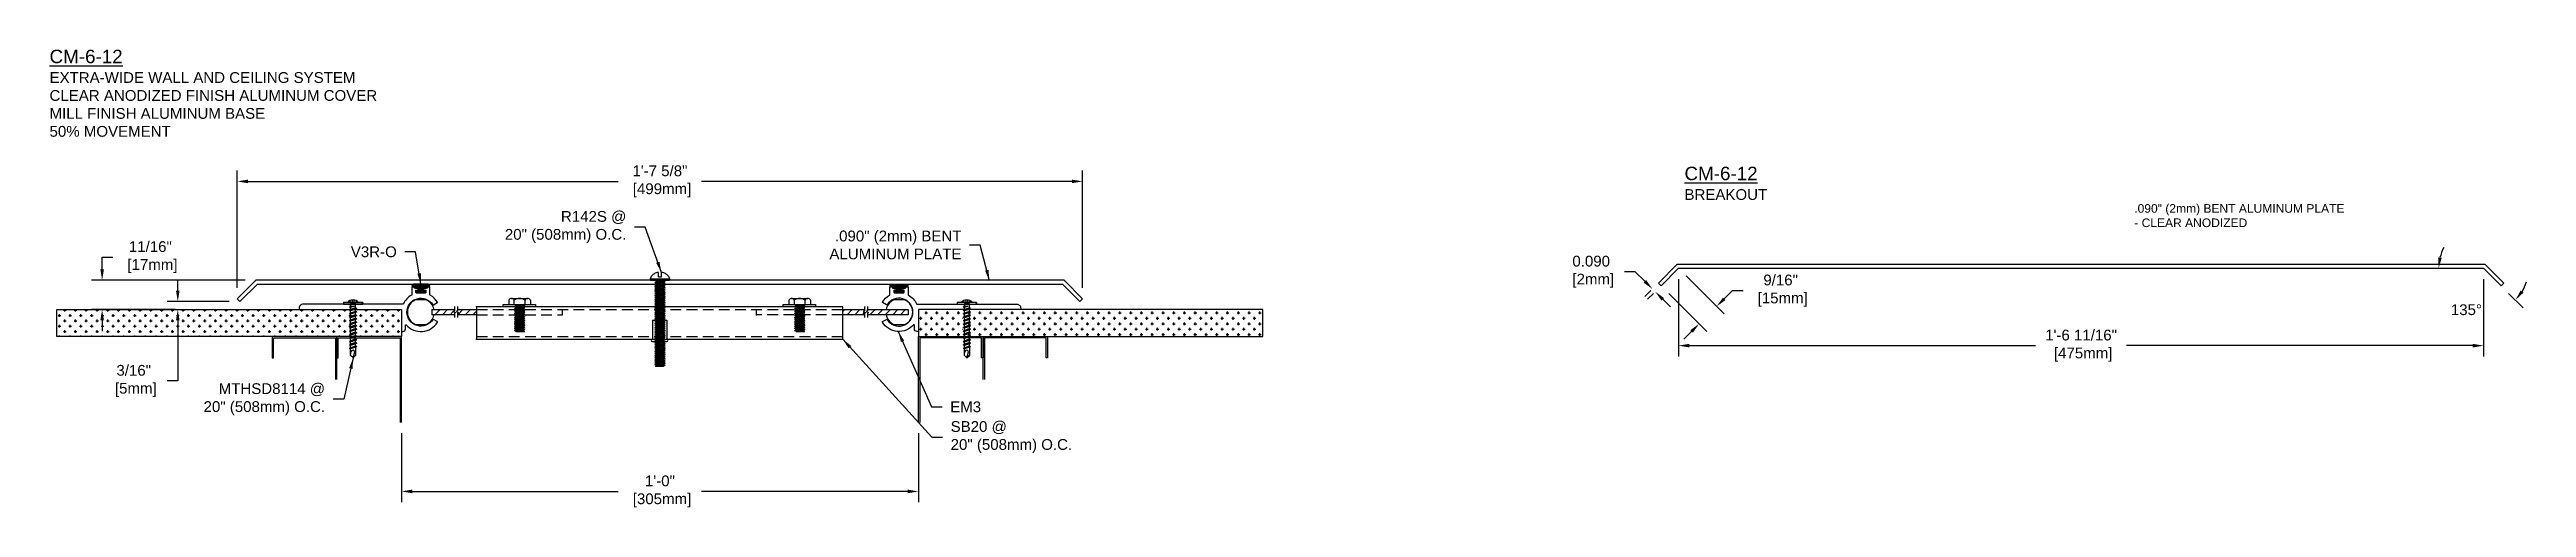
# Model space of a CAD drawing. Header units: inches. Extents: x -13.2 to 44.3, y -27.4 to -16.8.
import ezdxf

# ---------------------------------------------------------------- set-up
doc = ezdxf.new("R2010")
doc.units = ezdxf.units.IN
doc.header["$MEASUREMENT"] = 0
doc.linetypes.add('HIDDEN', pattern=[0.375, 0.25, -0.125])
doc.linetypes.add('HIDDEN2', pattern=[0.1875, 0.125, -0.0625])
for name, color, linetype in [('Anchors', 4, 'Continuous'), ('Conditions', 1, 'Continuous'), ('Dimensions', 3, 'Continuous'), ('Fillers', 2, 'Continuous'), ('Metals', 7, 'Continuous'), ('TEXT', 2, 'Continuous')]:
    doc.layers.add(name, color=color, linetype=linetype)
doc.styles.add('ARIAL', font='arial.ttf')
doc.dimstyles.new('Arial', dxfattribs={"dimtxt": 0.25, "dimasz": 0.25, "dimexe": 0.25, "dimexo": 0.25, "dimgap": 0.25, "dimtad": 0, "dimtih": 1, "dimtoh": 1, "dimdec": 4, "dimzin": 3, "dimdsep": 46, "dimlunit": 4, "dimtxsty": 'ARIAL', "dimcen": 0.25, "dimadec": 0, "dimazin": 0, "dimtfac": 1, "dimtdec": 4, "dimtofl": 0, "dimtmove": 0, "dimatfit": 3, "dimfxl": 0, "dimfrac": 2, "dimtolj": 1, "dimtzin": 0, "dimarcsym": 0})

# ---------------------------------------------------------------- blocks, each defined once
blk = doc.blocks.new('V3RforCM')
h = blk.add_hatch(color=256)
h.paths.add_polyline_path([(0.141, -0.163), (0.205, -0.163, 0.8111), (0.189, -0.1), (-0.156, -0.1, 0.8111), (-0.172, -0.163), (-0.109, -0.163), (-0.109, -0.194), (-0.03, -0.194), (-0.03, -0.241), (-0.036, -0.267), (-0.091, -0.267), (-0.091, -0.302), (0.124, -0.302), (0.124, -0.267), (0.069, -0.267), (0.063, -0.241), (0.063, -0.194), (0.141, -0.194)])
edge = h.paths.add_edge_path(flags=16)
edge.add_spline(control_points=[(-0.139, -0.141), (-0.14, -0.141), (-0.185, -0.12), (-0.087, -0.129), (0.017, -0.14)], knot_values=[0.028497, 0.028497, 0.028497, 0.028497, 0.032831, 0.201023, 0.201023, 0.201023, 0.201023], degree=3, periodic=0)
edge.add_spline(control_points=[(0.017, -0.14), (0.12, -0.129), (0.218, -0.12), (0.173, -0.141), (0.172, -0.141)], knot_values=[0.028497, 0.028497, 0.028497, 0.028497, 0.196688, 0.201023, 0.201023, 0.201023, 0.201023], degree=3, periodic=0)
edge.add_line((0.172, -0.141), (-0.139, -0.141))
blk.add_lwpolyline([(0.141, -0.194), (0.141, -0.163), (0.205, -0.163, 0.8111), (0.189, -0.1), (-0.156, -0.1, 0.8111), (-0.172, -0.163), (-0.109, -0.163), (-0.109, -0.194), (-0.03, -0.194), (-0.03, -0.241), (-0.036, -0.267), (-0.091, -0.267), (-0.091, -0.302), (0.124, -0.302), (0.124, -0.267), (0.069, -0.267), (0.063, -0.241), (0.063, -0.194)], format="xyb", close=True)
blk.add_lwpolyline([(0.172, -0.141), (-0.139, -0.141)])
for points in [[(-0.139, -0.141), (-0.14, -0.141), (-0.185, -0.12), (-0.087, -0.129), (0.017, -0.14)], [(0.172, -0.141), (0.173, -0.141), (0.218, -0.12), (0.12, -0.129), (0.017, -0.14)]]:
    blk.add_open_spline(points, degree=3, knots=[0.028497, 0.028497, 0.028497, 0.028497, 0.0328313, 0.2010226, 0.2010226, 0.2010226, 0.2010226])
blk = doc.blocks.new('em3')
blk.add_lwpolyline([(-22.235, -3.441), (-22.235, -3.399, 0.414214), (-22.245, -3.389), (-22.28, -3.389, -0.414214), (-22.29, -3.379), (-22.29, -3.352, -0.414214), (-22.28, -3.342), (-22.207, -3.342, 0.414214), (-22.197, -3.332), (-22.197, -3.321, -0.414214), (-22.187, -3.311), (-22.151, -3.311, -0.414214), (-22.141, -3.321), (-22.141, -3.498, 0.273807), (-22.136, -3.507, -0.158832), (-21.945, -3.71, 0.29076), (-21.936, -3.716), (-19.621, -3.716, -0.414214), (-19.527, -3.81), (-19.527, -3.831, -0.414214), (-19.537, -3.841), (-21.892, -3.841, 0.414214), (-21.902, -3.851), (-21.902, -4.341, -0.414214), (-21.912, -4.351), (-21.933, -4.351, -0.414214), (-21.996, -4.289), (-21.996, -4.204, 0.692603), (-22.013, -4.198, -0.506912), (-22.737, -4.135, -0.420887), (-22.733, -4.121), (-22.642, -4.069, -0.405496), (-22.629, -4.072, 3.520953), (-22.629, -3.731, -0.405496), (-22.642, -3.734), (-22.733, -3.681, -0.420887), (-22.737, -3.668, -0.131423), (-22.569, -3.507, 0.273807), (-22.563, -3.498), (-22.563, -3.321, -0.414214), (-22.553, -3.311), (-22.517, -3.311, -0.414214), (-22.507, -3.321), (-22.507, -3.332, 0.414214), (-22.497, -3.342), (-22.425, -3.342, -0.414214), (-22.415, -3.352), (-22.415, -3.379, -0.414214), (-22.425, -3.389), (-22.46, -3.389, 0.414214), (-22.47, -3.399), (-22.47, -3.441, 0.414214), (-22.46, -3.451), (-22.245, -3.451, 0.414214)], format="xyb", close=True)
blk = doc.blocks.new('H1458S')
for p, q in [((-0.25, 0.104), (-0.25, 0)), ((-0.25, 0), (0.25, 0)), ((-0.188, 0.144), (0.187, 0.144)), ((-0.125, 0), (-0.125, 0.104)), ((-0.119, 0), (-0.085, -0.02)), ((-0.085, -0.02), (0.048, 0)), ((0.125, 0), (0.125, 0.104)), ((0.25, 0.104), (0.25, 0)), ((-0.119, -0.05), (0.119, -0.025)), ((-0.119, -0.05), (-0.085, -0.03)), ((-0.119, -0.05), (-0.085, -0.07)), ((-0.119, -0.1), (0.119, -0.075)), ((-0.119, -0.1), (-0.085, -0.08)), ((-0.119, -0.1), (-0.085, -0.12)), ((-0.119, -0.15), (0.119, -0.125)), ((-0.119, -0.15), (-0.085, -0.13)), ((-0.119, -0.15), (-0.085, -0.17)), ((-0.119, -0.2), (0.119, -0.175)), ((-0.119, -0.2), (-0.085, -0.18)), ((-0.119, -0.2), (-0.085, -0.22)), ((-0.119, -0.25), (0.119, -0.225)), ((-0.119, -0.25), (-0.085, -0.23)), ((-0.119, -0.25), (-0.085, -0.27)), ((-0.119, -0.3), (0.119, -0.275)), ((-0.119, -0.3), (-0.085, -0.28)), ((-0.119, -0.3), (-0.085, -0.32)), ((-0.119, -0.35), (0.119, -0.325)), ((-0.119, -0.35), (-0.085, -0.33)), ((-0.119, -0.35), (-0.085, -0.37)), ((-0.119, -0.4), (0.119, -0.375)), ((-0.119, -0.4), (-0.085, -0.38)), ((-0.119, -0.4), (-0.085, -0.42)), ((-0.119, -0.45), (0.119, -0.425)), ((-0.119, -0.45), (-0.085, -0.43)), ((-0.119, -0.45), (-0.085, -0.47)), ((-0.119, -0.5), (0.119, -0.475)), ((-0.119, -0.5), (-0.085, -0.48)), ((-0.119, -0.5), (-0.085, -0.52)), ((-0.119, -0.55), (0.119, -0.525)), ((-0.119, -0.55), (-0.085, -0.53)), ((-0.119, -0.55), (-0.085, -0.57)), ((-0.119, -0.6), (0.119, -0.575)), ((-0.085, -0.03), (0.085, -0.005)), ((-0.085, -0.02), (-0.085, -0.03)), ((-0.085, -0.07), (0.085, -0.045)), ((-0.085, -0.08), (0.085, -0.055)), ((-0.085, -0.07), (-0.085, -0.08)), ((-0.085, -0.12), (0.085, -0.095)), ((-0.085, -0.13), (0.085, -0.105)), ((-0.085, -0.12), (-0.085, -0.13)), ((-0.085, -0.17), (0.085, -0.145)), ((-0.085, -0.18), (0.085, -0.155)), ((-0.085, -0.17), (-0.085, -0.18)), ((-0.085, -0.22), (0.085, -0.195)), ((-0.085, -0.23), (0.085, -0.205)), ((-0.085, -0.22), (-0.085, -0.23)), ((-0.085, -0.27), (0.085, -0.245)), ((-0.085, -0.28), (0.085, -0.255)), ((-0.085, -0.27), (-0.085, -0.28)), ((-0.085, -0.32), (0.085, -0.295)), ((-0.085, -0.33), (0.085, -0.305)), ((-0.085, -0.32), (-0.085, -0.33)), ((-0.085, -0.37), (0.085, -0.345)), ((-0.085, -0.38), (0.085, -0.355)), ((-0.085, -0.37), (-0.085, -0.38)), ((-0.085, -0.42), (0.085, -0.395)), ((-0.085, -0.43), (0.085, -0.405)), ((-0.085, -0.42), (-0.085, -0.43)), ((-0.085, -0.47), (0.085, -0.445)), ((-0.085, -0.48), (0.085, -0.455)), ((-0.085, -0.47), (-0.085, -0.48)), ((-0.085, -0.52), (0.085, -0.495)), ((-0.085, -0.53), (0.085, -0.505)), ((-0.085, -0.52), (-0.085, -0.53)), ((-0.085, -0.57), (0.085, -0.545)), ((-0.085, -0.58), (0.085, -0.555)), ((-0.085, -0.57), (-0.085, -0.58)), ((0.094, 0), (0.085, -0.005)), ((0.119, -0.025), (0.085, -0.005)), ((0.119, -0.025), (0.085, -0.045)), ((0.085, -0.045), (0.085, -0.055)), ((0.119, -0.075), (0.085, -0.055)), ((0.119, -0.075), (0.085, -0.095)), ((0.085, -0.095), (0.085, -0.105)), ((0.119, -0.125), (0.085, -0.105)), ((0.119, -0.125), (0.085, -0.145)), ((0.085, -0.145), (0.085, -0.155)), ((0.119, -0.175), (0.085, -0.155)), ((0.119, -0.175), (0.085, -0.195)), ((0.085, -0.195), (0.085, -0.205)), ((0.119, -0.225), (0.085, -0.205)), ((0.119, -0.225), (0.085, -0.245)), ((0.085, -0.245), (0.085, -0.255)), ((0.119, -0.275), (0.085, -0.255)), ((0.119, -0.275), (0.085, -0.295)), ((0.085, -0.295), (0.085, -0.305)), ((0.119, -0.325), (0.085, -0.305)), ((0.119, -0.325), (0.085, -0.345)), ((0.085, -0.345), (0.085, -0.355)), ((0.119, -0.375), (0.085, -0.355)), ((0.119, -0.375), (0.085, -0.395)), ((0.085, -0.395), (0.085, -0.405)), ((0.119, -0.425), (0.085, -0.405)), ((0.119, -0.425), (0.085, -0.445)), ((0.085, -0.445), (0.085, -0.455)), ((0.119, -0.475), (0.085, -0.455)), ((0.119, -0.475), (0.085, -0.495)), ((0.085, -0.495), (0.085, -0.505)), ((0.119, -0.525), (0.085, -0.505)), ((0.119, -0.525), (0.085, -0.545)), ((0.085, -0.545), (0.085, -0.555)), ((0.119, -0.575), (0.085, -0.555)), ((0.119, -0.575), (0.085, -0.595)), ((-0.119, -0.6), (-0.085, -0.58)), ((-0.119, -0.6), (-0.085, -0.62)), ((-0.085, -0.62), (0.085, -0.595)), ((-0.085, -0.62), (-0.085, -0.625)), ((-0.085, -0.625), (0.119, -0.625)), ((-0.048, -0.625), (0.085, -0.605)), ((0.085, -0.595), (0.085, -0.605)), ((0.119, -0.625), (0.085, -0.605))]:
    blk.add_line(p, q)
for centre, radius, start, end in [((-0.188, 0.075), 0.0688, 24.76151, 155.23849), ((0, -0.071), 0.215, 54.51066, 125.48934), ((0.187, 0.075), 0.0688, 24.76151, 155.23849)]:
    blk.add_arc(centre, radius, start, end)
blk = doc.blocks.new('RIVNUT')
for p, q in [((-0.143, 0.381), (-0.143, -0.063)), ((-0.143, 0.381), (0.189, 0.381)), ((0.189, 0.381), (0.189, -0.063)), ((-0.144, -0.119), (0.191, -0.119)), ((-0.143, -0.063), (0.189, -0.063))]:
    blk.add_line(p, q)
for centre, start, end in [((-0.143, -0.091), 90, 267.037), ((0.189, -0.091), 272.963, 90)]:
    blk.add_arc(centre, 0.028, start, end)
blk = doc.blocks.new('SB20')
h = blk.add_hatch()
h.set_pattern_fill('ANSI31', color=256, style=0)
h.set_pattern_definition([(45, (-1.25, 0), (-0.0883883, 0.0883883), [])])
h.paths.add_polyline_path([(7.172, 7.679), (6.727, 7.679), (6.727, 7.651), (6.698, 7.631), (6.755, 7.61), (6.727, 7.591), (6.727, 7.559), (7.172, 7.559)])
h.paths.add_polyline_path([(6.628, 7.631), (6.657, 7.651), (6.657, 7.679), (6.141, 7.679), (6.141, 7.559), (6.657, 7.559), (6.657, 7.591), (6.685, 7.61)])
h = blk.add_hatch()
h.set_pattern_fill('ANSI31', color=256, style=0)
h.set_pattern_definition([(45, (1.25, 0), (-0.08838835, 0.08838835), [])])
h.paths.add_polyline_path([(16.245, 7.679), (16.245, 7.651), (16.216, 7.631), (16.274, 7.61), (16.245, 7.591), (16.245, 7.559), (17.189, 7.559), (17.189, 7.679)])
h.paths.add_polyline_path([(16.175, 7.559), (16.175, 7.591), (16.204, 7.61), (16.146, 7.631), (16.175, 7.651), (16.175, 7.679), (15.671, 7.679), (15.671, 7.559)])
at = {"linetype": 'HIDDEN'}
for p, q in [((7.172, 7.679), (15.671, 7.679)), ((7.172, 7.559), (9.163, 7.559)), ((9.163, 7.559), (9.163, 7.679)), ((13.667, 7.559), (13.667, 7.679)), ((15.671, 7.559), (13.667, 7.559)), ((7.172, 7.053), (15.671, 7.053))]:
    blk.add_line(p, q, dxfattribs=at)
blk.add_line((7.172, 6.992), (15.671, 6.992))
for points in [[(6.182, 7.545), (6.141, 7.559), (6.141, 7.679), (6.182, 7.694, 0.233897), (6.004, 7.906), (5.754, 7.906, 0.654654), (5.754, 7.333), (6.004, 7.333, 0.233897)], [(17.189, 7.559), (16.678, 7.559, 0.246328), (16.859, 7.333), (17.109, 7.333, 0.654654), (17.109, 7.906), (16.859, 7.906, 0.246328), (16.678, 7.679), (17.189, 7.679)]]:
    blk.add_lwpolyline(points, format="xyb", close=True)
for points in [[(6.657, 7.559), (6.141, 7.559), (6.141, 7.679), (6.657, 7.679)], [(6.657, 7.751), (6.657, 7.651), (6.628, 7.631), (6.685, 7.61), (6.657, 7.591), (6.657, 7.491)], [(6.727, 7.751), (6.727, 7.651), (6.698, 7.631), (6.755, 7.61), (6.727, 7.591), (6.727, 7.491)], [(6.727, 7.679), (7.172, 7.679), (7.172, 7.559), (6.727, 7.559)], [(16.175, 7.559), (15.671, 7.559), (15.671, 7.679), (16.175, 7.679)], [(16.175, 7.751), (16.175, 7.651), (16.146, 7.631), (16.204, 7.61), (16.175, 7.591), (16.175, 7.491)], [(16.245, 7.751), (16.245, 7.651), (16.216, 7.631), (16.274, 7.61), (16.245, 7.591), (16.245, 7.491)], [(16.245, 7.679), (17.189, 7.679)], [(17.189, 7.559), (16.245, 7.559)]]:
    blk.add_lwpolyline(points)
for points in [[(15.671, 7.742), (7.172, 7.742), (7.172, 6.992), (15.671, 6.992)], [(7.787, 7.742), (7.787, 7.794), (8.537, 7.794), (8.537, 7.742)], [(14.289, 7.742), (14.289, 7.794), (15.039, 7.794), (15.039, 7.742)]]:
    blk.add_lwpolyline(points, close=True)
at = {"linetype": 'ByBlock'}
for p in [(7.172, 7.742), (7.172, 6.991)]:
    blk.add_point(p, dxfattribs=at)
at = {"linetype": 'HIDDEN'}
blk.add_point((13.667, 7.559), dxfattribs=at)
for name, p in [('H1458S', (8.172, 7.794)), ('H1458S', (14.674, 7.794)), ('RIVNUT', (11.398, 7.055))]:
    blk.add_blockref(name, p)
blk = doc.blocks.new('R142S')
for p, q in [((-0.226, 0.031), (0.226, 0.031)), ((-0.226, 0.031), (-0.22, 0)), ((-0.22, 0), (0.22, 0)), ((-0.085, 0), (-0.085, -0.03)), ((-0.034, 0.082), (-0.034, 0.182)), ((-0.034, 0.082), (0.034, 0.082)), ((0.034, 0.082), (0.034, 0.182)), ((0.085, 0), (0.085, -0.005)), ((0.226, 0.031), (0.22, 0)), ((-0.119, -0.05), (0.119, -0.025)), ((-0.119, -0.05), (-0.085, -0.03)), ((-0.119, -0.05), (-0.085, -0.07)), ((-0.119, -0.1), (0.119, -0.075)), ((-0.119, -0.1), (-0.085, -0.08)), ((-0.119, -0.1), (-0.085, -0.12)), ((-0.119, -0.15), (0.119, -0.125)), ((-0.119, -0.15), (-0.085, -0.13)), ((-0.119, -0.15), (-0.085, -0.17)), ((-0.119, -0.2), (0.119, -0.175)), ((-0.119, -0.2), (-0.085, -0.18)), ((-0.119, -0.2), (-0.085, -0.22)), ((-0.119, -0.25), (0.119, -0.225)), ((-0.119, -0.25), (-0.085, -0.23)), ((-0.119, -0.25), (-0.085, -0.27)), ((-0.119, -0.3), (0.119, -0.275)), ((-0.119, -0.3), (-0.085, -0.28)), ((-0.119, -0.3), (-0.085, -0.32)), ((-0.119, -0.35), (0.119, -0.325)), ((-0.119, -0.35), (-0.085, -0.33)), ((-0.119, -0.35), (-0.085, -0.37)), ((-0.119, -0.4), (0.119, -0.375)), ((-0.119, -0.4), (-0.085, -0.38)), ((-0.119, -0.4), (-0.085, -0.42)), ((-0.119, -0.45), (0.119, -0.425)), ((-0.119, -0.45), (-0.085, -0.43)), ((-0.119, -0.45), (-0.085, -0.47)), ((-0.119, -0.5), (0.119, -0.475)), ((-0.119, -0.5), (-0.085, -0.48)), ((-0.119, -0.5), (-0.085, -0.52)), ((-0.119, -0.55), (0.119, -0.525)), ((-0.119, -0.55), (-0.085, -0.53)), ((-0.119, -0.55), (-0.085, -0.57)), ((-0.119, -0.6), (0.119, -0.575)), ((-0.085, -0.03), (0.085, -0.005)), ((-0.085, -0.07), (0.085, -0.045)), ((-0.085, -0.08), (0.085, -0.055)), ((-0.085, -0.07), (-0.085, -0.08)), ((-0.085, -0.12), (0.085, -0.095)), ((-0.085, -0.13), (0.085, -0.105)), ((-0.085, -0.12), (-0.085, -0.13)), ((-0.085, -0.17), (0.085, -0.145)), ((-0.085, -0.18), (0.085, -0.155)), ((-0.085, -0.17), (-0.085, -0.18)), ((-0.085, -0.22), (0.085, -0.195)), ((-0.085, -0.23), (0.085, -0.205)), ((-0.085, -0.22), (-0.085, -0.23)), ((-0.085, -0.27), (0.085, -0.245)), ((-0.085, -0.28), (0.085, -0.255)), ((-0.085, -0.27), (-0.085, -0.28)), ((-0.085, -0.32), (0.085, -0.295)), ((-0.085, -0.33), (0.085, -0.305)), ((-0.085, -0.32), (-0.085, -0.33)), ((-0.085, -0.37), (0.085, -0.345)), ((-0.085, -0.38), (0.085, -0.355)), ((-0.085, -0.37), (-0.085, -0.38)), ((-0.085, -0.42), (0.085, -0.395)), ((-0.085, -0.43), (0.085, -0.405)), ((-0.085, -0.42), (-0.085, -0.43)), ((-0.085, -0.47), (0.085, -0.445)), ((-0.085, -0.48), (0.085, -0.455)), ((-0.085, -0.47), (-0.085, -0.48)), ((-0.085, -0.52), (0.085, -0.495)), ((-0.085, -0.53), (0.085, -0.505)), ((-0.085, -0.52), (-0.085, -0.53)), ((-0.085, -0.57), (0.085, -0.545)), ((-0.085, -0.58), (0.085, -0.555)), ((-0.085, -0.57), (-0.085, -0.58)), ((0.119, -0.025), (0.085, -0.005)), ((0.119, -0.025), (0.085, -0.045)), ((0.085, -0.045), (0.085, -0.055)), ((0.119, -0.075), (0.085, -0.055)), ((0.119, -0.075), (0.085, -0.095)), ((0.085, -0.095), (0.085, -0.105)), ((0.119, -0.125), (0.085, -0.105)), ((0.119, -0.125), (0.085, -0.145)), ((0.085, -0.145), (0.085, -0.155)), ((0.119, -0.175), (0.085, -0.155)), ((0.119, -0.175), (0.085, -0.195)), ((0.085, -0.195), (0.085, -0.205)), ((0.119, -0.225), (0.085, -0.205)), ((0.119, -0.225), (0.085, -0.245)), ((0.085, -0.245), (0.085, -0.255)), ((0.119, -0.275), (0.085, -0.255)), ((0.119, -0.275), (0.085, -0.295)), ((0.085, -0.295), (0.085, -0.305)), ((0.119, -0.325), (0.085, -0.305)), ((0.119, -0.325), (0.085, -0.345)), ((0.085, -0.345), (0.085, -0.355)), ((0.119, -0.375), (0.085, -0.355)), ((0.119, -0.375), (0.085, -0.395)), ((0.085, -0.395), (0.085, -0.405)), ((0.119, -0.425), (0.085, -0.405)), ((0.119, -0.425), (0.085, -0.445)), ((0.085, -0.445), (0.085, -0.455)), ((0.119, -0.475), (0.085, -0.455)), ((0.119, -0.475), (0.085, -0.495)), ((0.085, -0.495), (0.085, -0.505)), ((0.119, -0.525), (0.085, -0.505)), ((0.119, -0.525), (0.085, -0.545)), ((0.085, -0.545), (0.085, -0.555)), ((0.119, -0.575), (0.085, -0.555)), ((0.119, -0.575), (0.085, -0.595)), ((-0.119, -0.6), (-0.085, -0.58)), ((-0.119, -0.6), (-0.085, -0.62)), ((-0.119, -0.65), (0.119, -0.625)), ((-0.119, -0.65), (-0.085, -0.63)), ((-0.119, -0.65), (-0.085, -0.67)), ((-0.119, -0.7), (0.119, -0.675)), ((-0.119, -0.7), (-0.085, -0.68)), ((-0.119, -0.7), (-0.085, -0.72)), ((-0.119, -0.75), (0.119, -0.725)), ((-0.119, -0.75), (-0.085, -0.73)), ((-0.119, -0.75), (-0.085, -0.77)), ((-0.119, -0.8), (0.119, -0.775)), ((-0.119, -0.8), (-0.085, -0.78)), ((-0.119, -0.8), (-0.085, -0.82)), ((-0.119, -0.85), (0.119, -0.825)), ((-0.119, -0.85), (-0.085, -0.83)), ((-0.119, -0.85), (-0.085, -0.87)), ((-0.119, -0.9), (0.119, -0.875)), ((-0.119, -0.9), (-0.085, -0.88)), ((-0.119, -0.9), (-0.085, -0.92)), ((-0.119, -0.95), (0.119, -0.925)), ((-0.119, -0.95), (-0.085, -0.93)), ((-0.119, -0.95), (-0.085, -0.97)), ((-0.119, -1), (0.119, -0.975)), ((-0.119, -1), (-0.085, -0.98)), ((-0.119, -1), (-0.085, -1.02)), ((-0.119, -1.05), (0.119, -1.025)), ((-0.119, -1.05), (-0.085, -1.03)), ((-0.119, -1.05), (-0.085, -1.07)), ((-0.119, -1.1), (0.119, -1.075)), ((-0.119, -1.1), (-0.085, -1.08)), ((-0.119, -1.1), (-0.085, -1.12)), ((-0.119, -1.15), (0.119, -1.125)), ((-0.119, -1.15), (-0.085, -1.13)), ((-0.119, -1.15), (-0.085, -1.17)), ((-0.085, -0.62), (0.085, -0.595)), ((-0.085, -0.63), (0.085, -0.605)), ((-0.085, -0.62), (-0.085, -0.63)), ((-0.085, -0.67), (0.085, -0.645)), ((-0.085, -0.68), (0.085, -0.655)), ((-0.085, -0.67), (-0.085, -0.68)), ((-0.085, -0.72), (0.085, -0.695)), ((-0.085, -0.73), (0.085, -0.705)), ((-0.085, -0.72), (-0.085, -0.73)), ((-0.085, -0.77), (0.085, -0.745)), ((-0.085, -0.78), (0.085, -0.755)), ((-0.085, -0.77), (-0.085, -0.78)), ((-0.085, -0.82), (0.085, -0.795)), ((-0.085, -0.83), (0.085, -0.805)), ((-0.085, -0.82), (-0.085, -0.83)), ((-0.085, -0.87), (0.085, -0.845)), ((-0.085, -0.88), (0.085, -0.855)), ((-0.085, -0.87), (-0.085, -0.88)), ((-0.085, -0.92), (0.085, -0.895)), ((-0.085, -0.93), (0.085, -0.905)), ((-0.085, -0.92), (-0.085, -0.93)), ((-0.085, -0.97), (0.085, -0.945)), ((-0.085, -0.98), (0.085, -0.955)), ((-0.085, -0.97), (-0.085, -0.98)), ((-0.085, -1.02), (0.085, -0.995)), ((-0.085, -1.03), (0.085, -1.005)), ((-0.085, -1.02), (-0.085, -1.03)), ((-0.085, -1.07), (0.085, -1.045)), ((-0.085, -1.08), (0.085, -1.055)), ((-0.085, -1.07), (-0.085, -1.08)), ((-0.085, -1.12), (0.085, -1.095)), ((-0.085, -1.13), (0.085, -1.105)), ((-0.085, -1.12), (-0.085, -1.13)), ((-0.085, -1.17), (0.085, -1.145)), ((0.085, -0.595), (0.085, -0.605)), ((0.119, -0.625), (0.085, -0.605)), ((0.119, -0.625), (0.085, -0.645)), ((0.085, -0.645), (0.085, -0.655)), ((0.119, -0.675), (0.085, -0.655)), ((0.119, -0.675), (0.085, -0.695)), ((0.085, -0.695), (0.085, -0.705)), ((0.119, -0.725), (0.085, -0.705)), ((0.119, -0.725), (0.085, -0.745)), ((0.085, -0.745), (0.085, -0.755)), ((0.119, -0.775), (0.085, -0.755)), ((0.119, -0.775), (0.085, -0.795)), ((0.085, -0.795), (0.085, -0.805)), ((0.119, -0.825), (0.085, -0.805)), ((0.119, -0.825), (0.085, -0.845)), ((0.085, -0.845), (0.085, -0.855)), ((0.119, -0.875), (0.085, -0.855)), ((0.119, -0.875), (0.085, -0.895)), ((0.085, -0.895), (0.085, -0.905)), ((0.119, -0.925), (0.085, -0.905)), ((0.119, -0.925), (0.085, -0.945)), ((0.085, -0.945), (0.085, -0.955)), ((0.119, -0.975), (0.085, -0.955)), ((0.119, -0.975), (0.085, -0.995)), ((0.085, -0.995), (0.085, -1.005)), ((0.119, -1.025), (0.085, -1.005)), ((0.119, -1.025), (0.085, -1.045)), ((0.085, -1.045), (0.085, -1.055)), ((0.119, -1.075), (0.085, -1.055)), ((0.119, -1.075), (0.085, -1.095)), ((0.085, -1.095), (0.085, -1.105)), ((0.119, -1.125), (0.085, -1.105)), ((0.119, -1.125), (0.085, -1.145)), ((0.085, -1.145), (0.085, -1.155)), ((-0.119, -1.2), (0.119, -1.175)), ((-0.119, -1.2), (-0.085, -1.18)), ((-0.119, -1.2), (-0.085, -1.22)), ((-0.119, -1.25), (0.119, -1.225)), ((-0.119, -1.25), (-0.085, -1.23)), ((-0.119, -1.25), (-0.085, -1.27)), ((-0.119, -1.3), (0.119, -1.275)), ((-0.119, -1.3), (-0.085, -1.28)), ((-0.119, -1.3), (-0.085, -1.32)), ((-0.119, -1.35), (0.119, -1.325)), ((-0.119, -1.35), (-0.085, -1.33)), ((-0.119, -1.35), (-0.085, -1.37)), ((-0.119, -1.4), (0.119, -1.375)), ((-0.119, -1.4), (-0.085, -1.38)), ((-0.119, -1.4), (-0.085, -1.42)), ((-0.119, -1.45), (0.119, -1.425)), ((-0.119, -1.45), (-0.085, -1.43)), ((-0.119, -1.45), (-0.085, -1.47)), ((-0.119, -1.5), (0.119, -1.475)), ((-0.119, -1.5), (-0.085, -1.48)), ((-0.119, -1.5), (-0.085, -1.52)), ((-0.119, -1.55), (0.119, -1.525)), ((-0.119, -1.55), (-0.085, -1.53)), ((-0.119, -1.55), (-0.085, -1.57)), ((-0.119, -1.6), (0.119, -1.575)), ((-0.119, -1.6), (-0.085, -1.58)), ((-0.119, -1.6), (-0.085, -1.62)), ((-0.119, -1.65), (0.119, -1.625)), ((-0.119, -1.65), (-0.085, -1.63)), ((-0.119, -1.65), (-0.085, -1.67)), ((-0.119, -1.7), (0.119, -1.675)), ((-0.119, -1.7), (-0.085, -1.68)), ((-0.119, -1.7), (-0.085, -1.72)), ((-0.119, -1.75), (0.119, -1.725)), ((-0.085, -1.18), (0.085, -1.155)), ((-0.085, -1.17), (-0.085, -1.18)), ((-0.085, -1.22), (0.085, -1.195)), ((-0.085, -1.23), (0.085, -1.205)), ((-0.085, -1.22), (-0.085, -1.23)), ((-0.085, -1.27), (0.085, -1.245)), ((-0.085, -1.28), (0.085, -1.255)), ((-0.085, -1.27), (-0.085, -1.28)), ((-0.085, -1.32), (0.085, -1.295)), ((-0.085, -1.33), (0.085, -1.305)), ((-0.085, -1.32), (-0.085, -1.33)), ((-0.085, -1.37), (0.085, -1.345)), ((-0.085, -1.38), (0.085, -1.355)), ((-0.085, -1.37), (-0.085, -1.38)), ((-0.085, -1.42), (0.085, -1.395)), ((-0.085, -1.43), (0.085, -1.405)), ((-0.085, -1.42), (-0.085, -1.43)), ((-0.085, -1.47), (0.085, -1.445)), ((-0.085, -1.48), (0.085, -1.455)), ((-0.085, -1.47), (-0.085, -1.48)), ((-0.085, -1.52), (0.085, -1.495)), ((-0.085, -1.53), (0.085, -1.505)), ((-0.085, -1.52), (-0.085, -1.53)), ((-0.085, -1.57), (0.085, -1.545)), ((-0.085, -1.58), (0.085, -1.555)), ((-0.085, -1.57), (-0.085, -1.58)), ((-0.085, -1.62), (0.085, -1.595)), ((-0.085, -1.63), (0.085, -1.605)), ((-0.085, -1.62), (-0.085, -1.63)), ((-0.085, -1.67), (0.085, -1.645)), ((-0.085, -1.68), (0.085, -1.655)), ((-0.085, -1.67), (-0.085, -1.68)), ((-0.085, -1.72), (0.085, -1.695)), ((-0.085, -1.73), (0.085, -1.705)), ((-0.085, -1.72), (-0.085, -1.73)), ((0.119, -1.175), (0.085, -1.155)), ((0.119, -1.175), (0.085, -1.195)), ((0.085, -1.195), (0.085, -1.205)), ((0.119, -1.225), (0.085, -1.205)), ((0.119, -1.225), (0.085, -1.245)), ((0.085, -1.245), (0.085, -1.255)), ((0.119, -1.275), (0.085, -1.255)), ((0.119, -1.275), (0.085, -1.295)), ((0.085, -1.295), (0.085, -1.305)), ((0.119, -1.325), (0.085, -1.305)), ((0.119, -1.325), (0.085, -1.345)), ((0.085, -1.345), (0.085, -1.355)), ((0.119, -1.375), (0.085, -1.355)), ((0.119, -1.375), (0.085, -1.395)), ((0.085, -1.395), (0.085, -1.405)), ((0.119, -1.425), (0.085, -1.405)), ((0.119, -1.425), (0.085, -1.445)), ((0.085, -1.445), (0.085, -1.455)), ((0.119, -1.475), (0.085, -1.455)), ((0.119, -1.475), (0.085, -1.495)), ((0.085, -1.495), (0.085, -1.505)), ((0.119, -1.525), (0.085, -1.505)), ((0.119, -1.525), (0.085, -1.545)), ((0.085, -1.545), (0.085, -1.555)), ((0.119, -1.575), (0.085, -1.555)), ((0.119, -1.575), (0.085, -1.595)), ((0.085, -1.595), (0.085, -1.605)), ((0.119, -1.625), (0.085, -1.605)), ((0.119, -1.625), (0.085, -1.645)), ((0.085, -1.645), (0.085, -1.655)), ((0.119, -1.675), (0.085, -1.655)), ((0.119, -1.675), (0.085, -1.695)), ((0.085, -1.695), (0.085, -1.705)), ((0.119, -1.725), (0.085, -1.705)), ((0.119, -1.725), (0.085, -1.745)), ((-0.119, -1.75), (-0.085, -1.73)), ((-0.119, -1.75), (-0.085, -1.77)), ((-0.119, -1.8), (0.119, -1.775)), ((-0.119, -1.8), (-0.085, -1.78)), ((-0.119, -1.8), (-0.085, -1.82)), ((-0.119, -1.85), (0.119, -1.825)), ((-0.119, -1.85), (-0.085, -1.83)), ((-0.119, -1.85), (-0.085, -1.87)), ((-0.119, -1.9), (0.119, -1.875)), ((-0.119, -1.9), (-0.085, -1.88)), ((-0.119, -1.9), (-0.085, -1.92)), ((-0.119, -1.95), (0.119, -1.925)), ((-0.119, -1.95), (-0.085, -1.93)), ((-0.119, -1.95), (-0.085, -1.97)), ((-0.11, -2), (0.119, -1.975)), ((-0.11, -2), (-0.085, -1.98)), ((-0.11, -2), (0.048, -2)), ((-0.085, -1.77), (0.085, -1.745)), ((-0.085, -1.78), (0.085, -1.755)), ((-0.085, -1.77), (-0.085, -1.78)), ((-0.085, -1.82), (0.085, -1.795)), ((-0.085, -1.83), (0.085, -1.805)), ((-0.085, -1.82), (-0.085, -1.83)), ((-0.085, -1.87), (0.085, -1.845)), ((-0.085, -1.88), (0.085, -1.855)), ((-0.085, -1.87), (-0.085, -1.88)), ((-0.085, -1.92), (0.085, -1.895)), ((-0.085, -1.93), (0.085, -1.905)), ((-0.085, -1.92), (-0.085, -1.93)), ((-0.085, -1.97), (0.085, -1.945)), ((-0.085, -1.98), (0.085, -1.955)), ((-0.085, -1.97), (-0.085, -1.98)), ((0.048, -2), (0.085, -1.995)), ((0.085, -1.745), (0.085, -1.755)), ((0.119, -1.775), (0.085, -1.755)), ((0.119, -1.775), (0.085, -1.795)), ((0.085, -1.795), (0.085, -1.805)), ((0.119, -1.825), (0.085, -1.805)), ((0.119, -1.825), (0.085, -1.845)), ((0.085, -1.845), (0.085, -1.855)), ((0.119, -1.875), (0.085, -1.855)), ((0.119, -1.875), (0.085, -1.895)), ((0.085, -1.895), (0.085, -1.905)), ((0.119, -1.925), (0.085, -1.905)), ((0.119, -1.925), (0.085, -1.945)), ((0.085, -1.945), (0.085, -1.955)), ((0.119, -1.975), (0.085, -1.955)), ((0.119, -1.975), (0.085, -1.995))]:
    blk.add_line(p, q)
for centre, radius, start, end in [((-0.08, 0), 0.149, 152.72818, 167.99216), ((-0.041, -0.02), 0.192, 128.78165, 152.72818), ((-0.016, -0.051), 0.232, 108.40836, 128.78165), ((0, -0.1), 0.284, 96.87175, 108.40836), ((0, -0.1), 0.284, 71.59164, 83.12825), ((0.016, -0.051), 0.232, 51.21835, 71.59164), ((0.041, -0.02), 0.192, 27.27182, 51.21835), ((0.08, 0), 0.149, 12.00784, 27.27182)]:
    blk.add_arc(centre, radius, start, end)
blk = doc.blocks.new('*D12')
at = {"layer": 'Defpoints', "color": 0}
for p in [(-5.008, -25.463), (6.992, -25.463), (6.992, -27.063)]:
    blk.add_point(p, dxfattribs=at)
at = {"layer": 'Dimensions', "color": 0, "lineweight": -2}
for p, q in [((-5.008, -25.713), (-5.008, -27.313)), ((6.992, -25.713), (6.992, -27.313)), ((-4.758, -27.063), (0.025, -27.063)), ((6.742, -27.063), (1.958, -27.063))]:
    blk.add_line(p, q, dxfattribs=at)
at = {"layer": 'Dimensions', "color": 0}
for points in [[(-4.758, -27.021), (-4.758, -27.105), (-5.008, -27.063)], [(6.742, -27.021), (6.742, -27.105), (6.992, -27.063)]]:
    blk.add_solid(points, dxfattribs=at)
at = {"layer": 'Dimensions', "color": 0, "insert": (0.992, -27.063), "char_height": 0.25, "attachment_point": 5, "style": 'ARIAL'}
blk.add_mtext('\\A1;1\'-0"\\P [305mm]', dxfattribs=at)
blk = doc.blocks.new('*D13')
at = {"layer": 'Defpoints', "color": 0}
for p in [(10.805, -19.862), (-8.821, -22.588), (10.805, -22.588)]:
    blk.add_point(p, dxfattribs=at)
at = {"layer": 'Dimensions', "color": 0, "lineweight": -2}
for p, q in [((-8.821, -22.338), (-8.821, -19.612)), ((-8.571, -19.862), (0.025, -19.862)), ((10.555, -19.862), (1.958, -19.862)), ((10.805, -22.338), (10.805, -19.612))]:
    blk.add_line(p, q, dxfattribs=at)
at = {"layer": 'Dimensions', "color": 0}
for points in [[(-8.571, -19.821), (-8.571, -19.904), (-8.821, -19.862)], [(10.555, -19.821), (10.555, -19.904), (10.805, -19.862)]]:
    blk.add_solid(points, dxfattribs=at)
at = {"layer": 'Dimensions', "color": 0, "insert": (0.992, -19.862), "char_height": 0.25, "attachment_point": 5, "style": 'ARIAL'}
blk.add_mtext('\\A1;1\'-7 5/8"\\P [499mm]', dxfattribs=at)
blk = doc.blocks.new('*D14')
at = {"layer": 'Defpoints', "color": 0}
for p in [(-10.201, -22.838), (-10.008, -22.838), (-8.758, -22.652)]:
    blk.add_point(p, dxfattribs=at)
at = {"layer": 'Dimensions', "color": 0, "lineweight": -2}
for p, q in [((-10.201, -22.402), (-10.201, -22.152)), ((-9.008, -22.652), (-10.451, -22.652)), ((-10.258, -22.838), (-10.451, -22.838)), ((-10.201, -23.088), (-10.201, -24.496)), ((-10.201, -24.496), (-10.451, -24.496))]:
    blk.add_line(p, q, dxfattribs=at)
at = {"layer": 'Dimensions', "color": 0}
for points in [[(-10.243, -22.402), (-10.16, -22.402), (-10.201, -22.652)], [(-10.243, -23.088), (-10.16, -23.088), (-10.201, -22.838)]]:
    blk.add_solid(points, dxfattribs=at)
at = {"layer": 'Dimensions', "color": 0, "insert": (-11.224, -24.496), "char_height": 0.25, "attachment_point": 5, "style": 'ARIAL'}
blk.add_mtext('\\A1;3/16"\\P [5mm]', dxfattribs=at)
blk = doc.blocks.new('*D15')
at = {"layer": 'Defpoints', "color": 0}
for p in [(-11.958, -22.157), (-8.389, -22.157), (-10.008, -22.838)]:
    blk.add_point(p, dxfattribs=at)
at = {"layer": 'Dimensions', "color": 0, "lineweight": -2}
for p, q in [((-11.958, -21.907), (-11.958, -21.622)), ((-11.958, -21.622), (-11.708, -21.622)), ((-8.639, -22.157), (-12.208, -22.157)), ((-10.258, -22.838), (-12.208, -22.838)), ((-11.958, -23.088), (-11.958, -23.338))]:
    blk.add_line(p, q, dxfattribs=at)
at = {"layer": 'Dimensions', "color": 0}
for points in [[(-11.999, -21.907), (-11.916, -21.907), (-11.958, -22.157)], [(-11.999, -23.088), (-11.916, -23.088), (-11.958, -22.838)]]:
    blk.add_solid(points, dxfattribs=at)
at = {"layer": 'Dimensions', "color": 0, "insert": (-10.838, -21.622), "char_height": 0.25, "attachment_point": 5, "style": 'ARIAL'}
blk.add_mtext('\\A1;11/16"\\P [17mm]', dxfattribs=at)
blk = doc.blocks.new('MTHSD8114')
for p, q in [((0.224, 0.038), (-0.224, 0.038)), ((-0.224, 0.038), (-0.224, 0)), ((-0.224, 0), (0.224, 0)), ((-0.056, 0), (0.056, 0)), ((0.06, -0.087), (0.06, 0)), ((0.224, 0.038), (0.224, 0)), ((-0.081, -0.061), (-0.024, -0.047)), ((-0.081, -0.061), (-0.056, -0.047)), ((-0.081, -0.061), (-0.056, -0.074)), ((-0.081, -0.141), (0.085, -0.101)), ((-0.081, -0.141), (-0.056, -0.127)), ((-0.081, -0.141), (-0.056, -0.155)), ((-0.081, -0.221), (0.085, -0.181)), ((-0.081, -0.221), (-0.056, -0.208)), ((-0.081, -0.221), (-0.056, -0.235)), ((-0.081, -0.302), (0.085, -0.262)), ((-0.081, -0.302), (-0.056, -0.288)), ((-0.081, -0.302), (-0.056, -0.316)), ((-0.081, -0.382), (0.085, -0.342)), ((-0.081, -0.382), (-0.056, -0.368)), ((-0.081, -0.382), (-0.056, -0.396)), ((-0.081, -0.463), (0.085, -0.422)), ((-0.081, -0.463), (-0.056, -0.449)), ((-0.081, -0.463), (-0.056, -0.477)), ((-0.081, -0.543), (0.085, -0.503)), ((-0.081, -0.543), (-0.056, -0.529)), ((-0.081, -0.543), (-0.056, -0.557)), ((-0.056, -0.047), (-0.056, 0)), ((-0.056, 0), (-0.056, -0.047)), ((0.024, -0.047), (-0.056, -0.074)), ((-0.056, -0.047), (0.024, -0.047)), ((-0.056, -0.127), (-0.056, -0.074)), ((0.06, -0.087), (-0.056, -0.127)), ((0.06, -0.115), (-0.056, -0.155)), ((-0.056, -0.208), (-0.056, -0.155)), ((0.06, -0.167), (-0.056, -0.208)), ((0.06, -0.195), (-0.056, -0.235)), ((-0.056, -0.288), (-0.056, -0.235)), ((0.06, -0.248), (-0.056, -0.288)), ((0.06, -0.276), (-0.056, -0.316)), ((-0.056, -0.368), (-0.056, -0.316)), ((0.06, -0.328), (-0.056, -0.368)), ((0.06, -0.356), (-0.056, -0.396)), ((-0.056, -0.449), (-0.056, -0.396)), ((0.06, -0.409), (-0.056, -0.449)), ((0.06, -0.436), (-0.056, -0.477)), ((-0.056, -0.529), (-0.056, -0.477)), ((0.06, -0.489), (-0.056, -0.529)), ((0.06, -0.517), (-0.056, -0.557)), ((-0.056, -0.61), (-0.056, -0.557)), ((0.06, -0.569), (-0.056, -0.61)), ((0.085, -0.101), (0.06, -0.087)), ((0.085, -0.101), (0.06, -0.115)), ((0.06, -0.167), (0.06, -0.115)), ((0.085, -0.181), (0.06, -0.167)), ((0.085, -0.181), (0.06, -0.195)), ((0.06, -0.248), (0.06, -0.195)), ((0.085, -0.262), (0.06, -0.248)), ((0.085, -0.262), (0.06, -0.276)), ((0.06, -0.328), (0.06, -0.276)), ((0.085, -0.342), (0.06, -0.328)), ((0.085, -0.342), (0.06, -0.356)), ((0.06, -0.409), (0.06, -0.356)), ((0.085, -0.422), (0.06, -0.409)), ((0.085, -0.422), (0.06, -0.436)), ((0.06, -0.489), (0.06, -0.436)), ((0.085, -0.503), (0.06, -0.489)), ((0.085, -0.503), (0.06, -0.517)), ((0.06, -0.569), (0.06, -0.517)), ((0.085, -0.583), (0.06, -0.569)), ((-0.081, -0.624), (0.085, -0.583)), ((-0.081, -0.624), (-0.056, -0.61)), ((-0.081, -0.624), (-0.056, -0.637)), ((-0.081, -0.704), (0.085, -0.664)), ((-0.081, -0.704), (-0.056, -0.69)), ((-0.081, -0.704), (-0.056, -0.718)), ((-0.081, -0.784), (0.085, -0.744)), ((-0.081, -0.784), (-0.056, -0.771)), ((-0.081, -0.784), (-0.056, -0.798)), ((-0.081, -0.865), (0.085, -0.825)), ((-0.081, -0.865), (-0.056, -0.851)), ((-0.081, -0.865), (-0.056, -0.879)), ((-0.081, -0.945), (0.085, -0.905)), ((-0.081, -0.945), (-0.056, -0.931)), ((-0.081, -0.945), (-0.056, -0.959)), ((-0.081, -1.026), (0.085, -0.985)), ((-0.081, -1.026), (-0.056, -1.012)), ((-0.081, -1.026), (-0.056, -1.04)), ((0.06, -0.597), (-0.056, -0.637)), ((-0.056, -0.69), (-0.056, -0.637)), ((0.06, -0.65), (-0.056, -0.69)), ((0.06, -0.678), (-0.056, -0.718)), ((-0.056, -0.771), (-0.056, -0.718)), ((0.06, -0.73), (-0.056, -0.771)), ((0.06, -0.758), (-0.056, -0.798)), ((-0.056, -0.851), (-0.056, -0.798)), ((0.06, -0.811), (-0.056, -0.851)), ((0.06, -0.839), (-0.056, -0.879)), ((-0.056, -0.931), (-0.056, -0.879)), ((0.06, -0.891), (-0.056, -0.931)), ((0.06, -0.919), (-0.056, -0.959)), ((-0.056, -1.012), (-0.056, -0.959)), ((0.06, -0.972), (-0.056, -1.012)), ((0.06, -0.999), (-0.056, -1.04)), ((-0.056, -1.192), (-0.056, -1.04)), ((-0.056, -1.192), (-0.046, -1.097)), ((0.002, -1.25), (0.039, -1.111)), ((0.085, -0.583), (0.06, -0.597)), ((0.06, -0.65), (0.06, -0.597)), ((0.085, -0.664), (0.06, -0.65)), ((0.085, -0.664), (0.06, -0.678)), ((0.06, -0.73), (0.06, -0.678)), ((0.085, -0.744), (0.06, -0.73)), ((0.085, -0.744), (0.06, -0.758)), ((0.06, -0.811), (0.06, -0.758)), ((0.085, -0.825), (0.06, -0.811)), ((0.085, -0.825), (0.06, -0.839)), ((0.06, -0.891), (0.06, -0.839)), ((0.085, -0.905), (0.06, -0.891)), ((0.085, -0.905), (0.06, -0.919)), ((0.06, -0.972), (0.06, -0.919)), ((0.085, -0.985), (0.06, -0.972)), ((0.085, -0.985), (0.06, -0.999)), ((0.06, -0.999), (0.06, -1.192)), ((0.002, -1.25), (-0.056, -1.192)), ((0.002, -1.25), (0.06, -1.192))]:
    blk.add_line(p, q)
at = {"linetype": 'HIDDEN2'}
for p, q in [((-0.081, 0.079), (-0.038, 0.006)), ((0.038, 0.006), (-0.038, 0.006)), ((-0.019, 0.099), (-0.016, 0.006)), ((0.019, 0.099), (0.016, 0.006)), ((0.081, 0.079), (0.038, 0.006))]:
    blk.add_line(p, q, dxfattribs=at)
for centre, radius, start, end in [((0, -0.066), 0.166, 38.53745, 141.46255), ((-0.005, -1.11), 0.0433, 358.31503, 162.80454), ((0.089, -1.279), 0.0922, 108.6241, 161.3759)]:
    blk.add_arc(centre, radius, start, end)
blk.add_point((0.204, 0.038))
blk = doc.blocks.new('*D17')
at = {"layer": 'Defpoints', "color": 0}
for p in [(24.097, -22.424), (24.171, -22.222), (24.235, -22.286)]:
    blk.add_point(p, dxfattribs=at)
at = {"layer": 'Dimensions', "color": 0, "lineweight": -2}
for p, q in [((23.633, -21.96), (23.383, -21.96)), ((23.856, -22.183), (23.633, -21.96)), ((23.994, -22.399), (23.856, -22.537)), ((24.058, -22.463), (23.92, -22.601)), ((24.274, -22.601), (24.45, -22.777))]:
    blk.add_line(p, q, dxfattribs=at)
at = {"layer": 'Dimensions', "color": 0}
for points in [[(23.886, -22.154), (23.827, -22.213), (24.033, -22.36)], [(24.303, -22.571), (24.244, -22.63), (24.097, -22.424)]]:
    blk.add_solid(points, dxfattribs=at)
at = {"layer": 'Dimensions', "color": 0, "insert": (22.611, -21.96), "char_height": 0.25, "attachment_point": 5, "style": 'ARIAL'}
blk.add_mtext('\\A1;0.090\\P [2mm]', dxfattribs=at)
blk = doc.blocks.new('*D18')
at = {"layer": 'Defpoints', "color": 0}
for p in [(24.235, -22.286), (24.64, -21.881), (25.118, -23.17)]:
    blk.add_point(p, dxfattribs=at)
at = {"layer": 'Dimensions', "color": 0, "lineweight": -2}
for p, q in [((24.817, -22.057), (25.701, -22.941)), ((25.701, -22.587), (25.89, -22.398)), ((25.89, -22.398), (26.14, -22.398)), ((24.412, -22.463), (25.295, -23.346)), ((24.942, -23.346), (24.765, -23.523))]:
    blk.add_line(p, q, dxfattribs=at)
at = {"layer": 'Dimensions', "color": 0}
for points in [[(25.671, -22.558), (25.73, -22.617), (25.524, -22.764)], [(24.912, -23.317), (24.971, -23.376), (25.118, -23.17)]]:
    blk.add_solid(points, dxfattribs=at)
at = {"layer": 'Dimensions', "color": 0, "insert": (27.009, -22.398), "char_height": 0.25, "attachment_point": 5, "style": 'ARIAL'}
blk.add_mtext('\\A1;9/16"\\P [15mm]', dxfattribs=at)
blk = doc.blocks.new('*D19')
at = {"layer": 'Defpoints', "color": 0}
for p in [(24.64, -21.881), (43.328, -21.881), (43.328, -23.677)]:
    blk.add_point(p, dxfattribs=at)
at = {"layer": 'Dimensions', "color": 0, "lineweight": -2}
for p, q in [((24.64, -22.131), (24.64, -23.927)), ((43.328, -22.131), (43.328, -23.927)), ((24.89, -23.677), (32.928, -23.677)), ((43.078, -23.677), (35.04, -23.677))]:
    blk.add_line(p, q, dxfattribs=at)
at = {"layer": 'Dimensions', "color": 0}
for points in [[(24.89, -23.635), (24.89, -23.719), (24.64, -23.677)], [(43.078, -23.635), (43.078, -23.719), (43.328, -23.677)]]:
    blk.add_solid(points, dxfattribs=at)
at = {"layer": 'Dimensions', "color": 0, "insert": (33.984, -23.677), "char_height": 0.25, "attachment_point": 5, "style": 'ARIAL'}
blk.add_mtext('\\A1;1\'-6 11/16"\\P [475mm]', dxfattribs=at)
blk = doc.blocks.new('*D20')
at = {"layer": 'Defpoints', "color": 0}
for p in [(40.665, -21.881), (43.328, -21.881), (43.328, -21.881), (43.734, -22.286), (42.591, -22.618)]:
    blk.add_point(p, dxfattribs=at)
at = {"layer": 'Dimensions', "color": 0, "lineweight": -2}
blk.add_line((43.91, -22.463), (44.243, -22.795), dxfattribs=at)
for start, end in [(152.46908, 166.23454), (328.76546, 342.53092)]:
    blk.add_arc((43.328, -21.881), 1.043, start, end, dxfattribs=at)
at = {"layer": 'Dimensions', "color": 0}
for points in [[(42.356, -21.637), (42.274, -21.627), (42.285, -21.881)], [(44.253, -22.447), (44.187, -22.396), (44.066, -22.618)]]:
    blk.add_solid(points, dxfattribs=at)
at = {"layer": 'Dimensions', "color": 0, "insert": (42.929, -22.844), "char_height": 0.25, "attachment_point": 5, "style": 'ARIAL'}
blk.add_mtext('\\A1;135°', dxfattribs=at)

msp = doc.modelspace()

# ---------------------------------------------------------------- hatches: boundary and pattern name
at = {"layer": 'Conditions'}
h = msp.add_hatch(dxfattribs=at)
h.set_pattern_fill('CROSS', color=256, scale=0.5, style=0)
h.set_pattern_definition([(0, (-9.98155, -27.22545), (0.125, 0.125), [0.0625, -0.1875]), (90, (-9.9503, -27.2567), (-0.125, 0.125), [0.0625, -0.1875])])
h.paths.add_polyline_path([(-5.00815, -23.46332), (-5.00815, -22.83832), (-6.03364, -22.83832), (-6.03965, -22.84043), (-6.03965, -22.89743), (-6.01587, -22.9106), (-6.03965, -22.92376), (-6.03965, -22.98077), (-6.01587, -22.99393), (-6.03965, -23.0071), (-6.03965, -23.0641), (-6.01587, -23.07727), (-6.03965, -23.09043), (-6.03965, -23.14743), (-6.01587, -23.1606), (-6.03965, -23.17376), (-6.03965, -23.23077), (-6.01587, -23.24393), (-6.03965, -23.2571), (-6.03965, -23.3141), (-6.01587, -23.32727), (-6.03965, -23.34043), (-6.03965, -23.39743), (-6.01587, -23.4106), (-6.03965, -23.42376), (-6.03965, -23.46332)])
h.paths.add_polyline_path([(-13.00815, -22.83832), (-13.00815, -23.46332), (-6.16789, -23.46332), (-6.18787, -23.45227), (-6.16465, -23.43941), (-6.16465, -23.38179), (-6.18787, -23.36893), (-6.16465, -23.35608), (-6.16465, -23.29845), (-6.18787, -23.2856), (-6.16465, -23.27275), (-6.16465, -23.21512), (-6.18787, -23.20227), (-6.16465, -23.18941), (-6.16465, -23.13179), (-6.18787, -23.11893), (-6.16465, -23.10608), (-6.16465, -23.04845), (-6.18787, -23.0356), (-6.16465, -23.02275), (-6.16465, -22.96512), (-6.18787, -22.95227), (-6.16465, -22.93941), (-6.16465, -22.88179), (-6.18787, -22.86893), (-6.16465, -22.85608), (-6.16465, -22.83832), (-7.38315, -22.83832)])
h = msp.add_hatch(dxfattribs=at)
h.set_pattern_fill('CROSS', color=256, scale=0.5, style=0)
h.set_pattern_definition([(0, (-5.73543, -26.29242), (0.125, 0.125), [0.0625, -0.1875]), (90, (-5.70418, -26.32367), (-0.125, 0.125), [0.0625, -0.1875])])
h.paths.add_polyline_path([(14.99185, -22.83832), (8.14835, -22.83832), (8.14835, -22.85608), (8.17157, -22.86893), (8.14835, -22.88179), (8.14835, -22.93941), (8.17157, -22.95227), (8.14835, -22.96512), (8.14835, -23.02275), (8.17157, -23.0356), (8.14835, -23.04845), (8.14835, -23.10608), (8.17157, -23.11893), (8.14835, -23.13179), (8.14835, -23.18941), (8.17157, -23.20227), (8.14835, -23.21512), (8.14835, -23.27275), (8.17157, -23.2856), (8.14835, -23.29845), (8.14835, -23.35608), (8.17157, -23.36893), (8.14835, -23.38179), (8.14835, -23.43941), (8.17157, -23.45227), (8.1516, -23.46332), (8.49185, -23.46332), (9.99185, -23.46332), (14.99185, -23.46332)])
h.paths.add_polyline_path([(8.02335, -23.0071), (7.99957, -22.99393), (8.02335, -22.98077), (8.02335, -22.92376), (7.99957, -22.9106), (8.02335, -22.89743), (8.02335, -22.83832), (6.99185, -22.83832), (6.99185, -23.46332), (8.02335, -23.46332), (8.02335, -23.42376), (7.99957, -23.4106), (8.02335, -23.39743), (8.02335, -23.34043), (7.99957, -23.32727), (8.02335, -23.3141), (8.02335, -23.2571), (7.99957, -23.24393), (8.02335, -23.23077), (8.02335, -23.17376), (7.99957, -23.1606), (8.02335, -23.14743), (8.02335, -23.09043), (7.99957, -23.07727), (8.02335, -23.0641)])

# ---------------------------------------------------------------- linework, layer by layer
for points in [[(-5.00815, -23.46332), (-13.00815, -23.46332), (-13.00815, -22.83832), (-5.00815, -22.83832), (-5.00815, -23.46332)], [(6.99185, -23.46332), (14.99185, -23.46332), (14.99185, -22.83832), (6.99185, -22.83832), (6.99185, -23.46332)], [(-6.50815, -24.46299), (-6.50815, -23.46332), (-8.00815, -23.46332), (-8.00815, -23.96332), (-7.9769, -23.96332), (-7.9769, -23.49457), (-6.5394, -23.49457), (-6.5394, -24.46294)], [(-5.00815, -25.46332), (-5.00815, -23.46332), (-6.50815, -23.46332), (-6.50815, -23.96332), (-6.4769, -23.96332), (-6.4769, -23.49457), (-5.0394, -23.49457), (-5.0394, -25.46332)], [(6.99185, -25.46332), (6.99185, -23.46332), (8.49185, -23.46332), (8.49185, -23.96332), (8.4606, -23.96332), (8.4606, -23.49457), (7.0231, -23.49457), (7.0231, -25.46332)], [(8.49185, -24.46299), (8.49185, -23.46332), (9.99185, -23.46332), (9.99185, -23.96332), (9.9606, -23.96332), (9.9606, -23.49457), (8.5231, -23.49457), (8.5231, -24.46294)]]:
    msp.add_lwpolyline(points, dxfattribs=at)
at = {"layer": 'Metals'}
for points in [[(43.79716, -22.2223), (43.36547, -21.79061), (24.60286, -21.79061), (24.17116, -22.2223), (24.2348, -22.28594), (24.64013, -21.88061), (43.32819, -21.88061), (43.73353, -22.28594)], [(10.80485, -22.58848), (10.37316, -22.15679), (-8.38946, -22.15679), (-8.82115, -22.58848), (-8.75751, -22.65212), (-8.35218, -22.24679), (10.33588, -22.24679), (10.74121, -22.65212)]]:
    msp.add_lwpolyline(points, close=True, dxfattribs=at)

# ---------------------------------------------------------------- block references
at = {"layer": 'Anchors'}
for name, p in [('R142S', (0.99185, -22.15679)), ('MTHSD8114', (-6.13197, -22.71332)), ('SB20', (-10.43671, -30.51801)), ('MTHSD8114', (8.11567, -22.71332))]:
    msp.add_blockref(name, p, dxfattribs=at)
at = {"layer": 'Fillers'}
msp.add_blockref('V3RforCM', (-4.57469, -22.1465), dxfattribs=at)
at = {"layer": 'Fillers', "xscale": -1}
msp.add_blockref('V3RforCM', (6.55839, -22.1465), dxfattribs=at)
at = {"layer": 'Metals', "xscale": -1}
msp.add_blockref('em3', (-26.91031, -18.99744), dxfattribs=at)
at = {"layer": 'Metals'}
msp.add_blockref('em3', (28.89401, -18.99744), dxfattribs=at)

# ---------------------------------------------------------------- texts
at = {"layer": 'TEXT', "width": 9.6875, "attachment_point": 1, "style": 'ARIAL'}
for s, insert, char_height in [('{\\LCM-6-12\\P\\H0.8x;\\lEXTRA-WIDE WALL AND CEILING SYSTEM\\PCLEAR ANODIZED FINISH ALUMINUM COVER\\PMILL FINISH ALUMINUM BASE\\P50% MOVEMENT}', (-13.17841, -16.80348), 0.3125), ('{\\LCM-6-12\\P\\H0.8x;\\lBREAKOUT}', (24.77661, -19.5215), 0.3125), ('{\\H0.8x;.090" (2mm) BENT ALUMINUM PLATE \\P- CLEAR ANODIZED }', (35.21864, -20.38995), 0.25)]:
    msp.add_mtext(s, dxfattribs=dict(at, insert=insert, char_height=char_height))
at = {"layer": 'TEXT', "char_height": 0.25, "style": 'ARIAL'}
for s, insert, attachment_point in [('R142S @\\P20" (508mm) O.C.', (0.21278, -20.92122), 6), ('.090" (2mm) BENT\\PALUMINUM PLATE', (7.99192, -21.3401), 6), ('V3R-O', (-5.11677, -21.49887), 6), ('MTHSD8114 @\\P20" (508mm) O.C.', (-6.78174, -24.92164), 6), ('EM3', (7.73088, -25.09979), 4), ('SB20 @\\P20" (508mm) O.C.', (7.74037, -25.80138), 4)]:
    msp.add_mtext(s, dxfattribs=dict(at, insert=insert, attachment_point=attachment_point))

# ---------------------------------------------------------------- dimensions: what is measured, and where the dimension line sits
at = {"layer": 'Dimensions'}
for base, p1, p2, picture, middle in [((10.80485, -19.86225), (-8.82115, -22.58848), (10.80485, -22.58848), '*D13', (0.99185, -19.86225)), ((43.32819, -23.67685), (24.64013, -21.88061), (43.32819, -21.88061), '*D19', (33.98416, -23.67685)), ((6.99185, -27.06308), (-5.00815, -25.46332), (6.99185, -25.46332), '*D12', (0.99185, -27.06308))]:
    dim = msp.add_linear_dim(base=base, p1=p1, p2=p2, dimstyle='Arial', override={"dimpost": '\\X'}, dxfattribs=at)
    dim.commit()
    dim.dimension.update_dxf_attribs({"geometry": picture, "text_midpoint": middle, "dimtype": 160})
for base, p1, p2, angle, override, picture, middle, dimtype in [((-11.95753, -22.15679), (-10.00815, -22.83832), (-8.38946, -22.15679), 90, {"dimpost": '\\X'}, '*D15', (-10.83816, -21.62179), 160), ((24.09688, -22.42386), (24.17116, -22.2223), (24.2348, -22.28594), 315, {"dimdec": 3, "dimlunit": 2, "dimpost": '\\X'}, '*D17', (22.61075, -21.95998), 161), ((-10.20134, -22.83832), (-8.75751, -22.65212), (-10.00815, -22.83832), 90, {"dimpost": '\\X'}, '*D14', (-11.22359, -24.49648), 160), ((25.11842, -23.16955), (24.64013, -21.88061), (24.2348, -22.28594), 225, {"dimpost": '\\X'}, '*D18', (27.00905, -22.39829), 161)]:
    dim = msp.add_linear_dim(base=base, p1=p1, p2=p2, angle=angle, dimstyle='Arial', override=override, dxfattribs=at)
    dim.commit()
    dim.dimension.update_dxf_attribs({"geometry": picture, "text_midpoint": middle, "dimtype": dimtype})
dim = msp.add_angular_dim_2l(base=(42.59063, -22.61818), line1=((43.32819, -21.88061), (43.73353, -22.28594)), line2=((40.66488, -21.88061), (43.32819, -21.88061)), dimstyle='Arial', override={"dimpost": '\\X'}, dxfattribs=at)
dim.commit()
dim.dimension.update_dxf_attribs({"geometry": '*D20', "text_midpoint": (42.92903, -22.84429)})

# ---------------------------------------------------------------- leaders
at = {"layer": 'TEXT', "annotation_type": 0, "has_hookline": 1}
for points, hookline_direction, text_width in [([(1.02585, -21.97483), (0.65028, -20.92122), (0.40028, -20.92122)], 1, 2.78104), ([(-4.55815, -22.24679), (-4.67927, -21.49887), (-4.92927, -21.49887)], 1, 1.05014), ([(8.64107, -22.16823), (8.42942, -21.3401), (8.17942, -21.3401)], 1, 3.04741), ([(5.23478, -23.52628), (7.30287, -25.80138), (7.55287, -25.80138)], 0, 2.78104), ([(6.52439, -23.34848), (7.29338, -25.09979), (7.54338, -25.09979)], 0, 0.67462)]:
    msp.add_leader(points, dimstyle='Arial', override={"dimgap": 0.1875, "dimtad": 0}, dxfattribs=dict(at, hookline_direction=hookline_direction, text_width=text_width))
at = {"layer": 'TEXT'}
msp.add_leader([(-6.12995, -23.96332), (-6.34424, -24.92164), (-6.59424, -24.92164)], dimstyle='Arial', override={"dimgap": 0.1875, "dimtad": 0}, dxfattribs=at)

doc.saveas('drawing.dxf')
